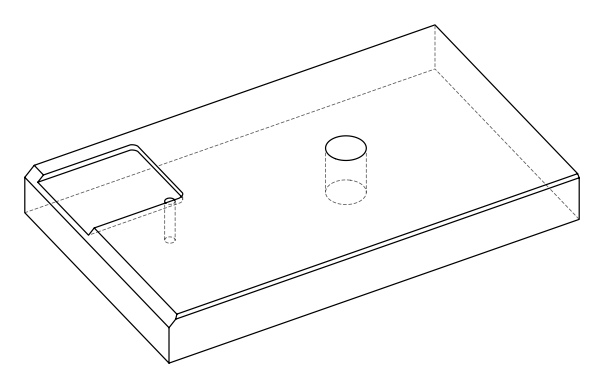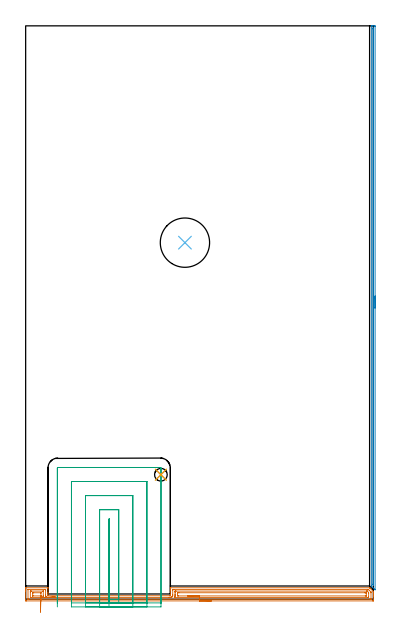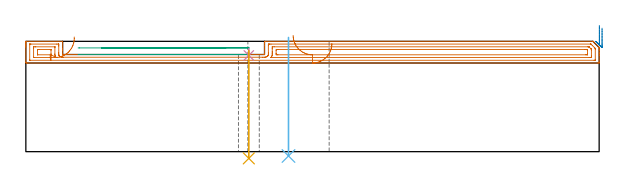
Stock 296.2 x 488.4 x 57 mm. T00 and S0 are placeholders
(PLAN: 6 operations, 4 tool changes, 21.9 min)
(1 AREA_MILL | FG_CHAMFER_SURFACE | UGT0205_001 | 8.3 min | 18579 mm3)
(2 AREA_MILL_1 | FG_CHAMFER_SURFACE_1 | UGT0205_001 | 7.8 min | 2447 mm3)
(3 MILL_SLOT | SLOT_PARTIAL_RECTANGULAR | UGT0201_010 | Follow Part, ap 4, ae 75% | 5.33 min | 79509 mm3)
(4 SPOT_DRILL | STEP1HOLE | NXT0321_9005460120000 | 0.03 min | 1 mm3)
(5 DRILL_THROUGH_HOLE_INTO_CENTER | STEP1HOLE | NXT0301_079 | 0.23 min | 4568 mm3)
(6 INDEXABLE_INSERT_DRILL_THROUGH_HOLE_FROM_SOLID | STEP1HOLE_1 | NXT0302_036 | 0.25 min | 78923 mm3)
(TOOL UGT0205_001 | Chamfer Mill 20 x 3 x 45 deg. | D20 FL50 Z2)
(TOOL UGT0201_010 | End Mill 16 mm | D16 FL22 Z2)
(TOOL NXT0321_9005460120000 | NC Spot Drill, 142deg, 12mm, Carbide, Uncoated | D12 PA142 FL30 Z2)
(TOOL NXT0301_079 | Carbide Drill 10.8mm [860.1-1080-032A1-MM 2214] | D10.8 PA140 FL55 Z2)
(TOOL NXT0302_036 | Index. Insert Drill 42mm [880-D4200L50-05] | D42 PA176 FL210 Z2)
(OP 1 AREA_MILL)
G17 G21 G94 G90
T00 M6
G54
G17 G0 G90 X158.1 Y-1.5 S1061 M3
G43 Z67. H0
Z55.8
G94 G1 X158.062 Z54.928 F250.
X157.948 Z54.064
X157.759 Z53.212
X157.497 Z52.38
X157.163 Z51.574
X156.76 Z50.8
X156.292 Z50.064
X155.76 Z49.372
X155.171 Z48.729
X154.528 Z48.14
X153.836 Z47.608
X153.1 Z47.14
X152.326 Z46.737
X151.52 Z46.403
X150.688 Z46.141
X149.837 Z45.952
X148.972 Z45.838
X148.1 Z45.8
X0.624
X0.266 Y-1.497 Z45.802
X0.01 Y-1.493 Z45.804
X0. Y-1.147 Z46.151
Y6.723 Z54.018
Y7.251 Z54.548
Y7.598 Z54.894
Y8.125 Z55.421
Y8.472 Z55.767
Y9.166 Z56.466
Y9.42 Z56.719
X0.003 Y9.562 Z56.854
X0.01 Y9.697 Z56.989
X0.177 Y9.7 Z57.
X18.947
X18.99 Y9.696 Z56.991
X19. Y9.616 Z56.914
Y5.745 Z53.044
Y4.974 Z52.267
X18.999 Y3.049 Z50.344
Y3.047
Y3.044
X19. Y2.981 Z50.281
Y2.9 Z50.2
X122.897
X122.902 Y2.901 Z50.195
X122.904 Y2.903 Z50.194
X123.008 Y2.9 Z50.199
X123.074
X123.3 Z50.2
Y3.226 Z50.523
Y3.447 Z50.744
Y7.598 Z54.892
Y8.915 Z56.21
Y9.131 Z56.425
Y9.347 Z56.64
X123.303 Y9.528 Z56.821
X123.31 Y9.697 Z56.989
X123.521 Y9.7 Z57.
X292.895
X292.995 Y9.696 Z56.989
X293.06 Y9.642 Z56.938
X293.341 Y9.359 Z56.658
X296.071 Y6.629 Z53.929
X296.19 Y6.5 Z53.795
X296.2 Y6.376 Z53.676
Y5.668 Z52.968
Y4.974 Z52.27
Y3.753 Z51.05
Y3.226 Z50.52
Y2.502 Z49.798
Y-1.147 Z46.151
X296.197 Y-1.414 Z45.884
X296.19 Y-1.492 Z45.805
X296.11 Y-1.499 Z45.799
X295.576 Y-1.5 Z45.8
X148.1
Y-0.086 Z47.214
X2.221 Y-0.085 Z47.215
X2.057 Y-0.082 Z47.218
X2.019 Y-0.079 Z47.221
X2.01 Y-0.077 Z47.223
X2.006 Y-0.065 Z47.235
X2.003 Y-0.033 Z47.267
X2. Y0.13 Z47.43
Y8. Z55.3
X2.002 Y8.135 Z55.435
X2.007 Y8.242 Z55.542
X2.01 Y8.273 Z55.573
X2.02 Y8.279 Z55.579
X2.061 Y8.281 Z55.581
X2.412 Y8.285 Z55.585
X2.603 Y8.286 Z55.586
X16.009
X16.713 Y8.284 Z55.584
X16.907 Y8.282 Z55.582
X16.985 Y8.279 Z55.579
X16.99 Y8.255 Z55.555
X16.997 Y8.194 Z55.494
X16.999 Y7.598 Z54.898
X17. Y7.317 Z54.617
Y3.819 Z51.119
X17.002 Y3.226 Z50.526
X17.005 Y2.939 Z50.239
X17.016 Y2.792 Z50.092
X17.047 Y2.631 Z49.931
X17.101 Y2.479 Z49.779
X17.167 Y2.351 Z49.651
X17.247 Y2.234 Z49.534
X17.358 Y2.105 Z49.405
X17.606 Y1.895 Z49.195
X17.754 Y1.803 Z49.103
X17.944 Y1.708 Z49.008
X18.177 Y1.619 Z48.919
X18.425 Y1.55 Z48.85
X18.5 Y1.537 Z48.837
X18.719 Y1.507 Z48.807
X18.943 Y1.494 Z48.794
X19.394 Y1.486 Z48.786
X122.18
X123.074 Y1.493 Z48.793
X123.511 Y1.501 Z48.801
X123.887 Y1.555 Z48.855
X123.968 Y1.574 Z48.874
X124.306 Y1.686 Z48.986
X124.535 Y1.796 Z49.096
X124.656 Y1.87 Z49.17
X124.861 Y2.027 Z49.327
X125.022 Y2.194 Z49.494
X125.133 Y2.351 Z49.651
X125.244 Y2.598 Z49.898
X125.287 Y2.809 Z50.109
X125.294 Y3.226 Z50.526
X125.299 Y3.672 Z50.972
X125.301 Y7.598 Z54.898
X125.304 Y8.04 Z55.34
X125.31 Y8.191 Z55.491
X125.325 Y8.279 Z55.579
X125.404 Y8.281 Z55.581
X125.755 Y8.284 Z55.584
X125.946 Y8.285 Z55.585
X126.649 Y8.286 Z55.586
X291.649 Y8.285 Z55.585
X291.825 Y8.284 Z55.584
X291.912 Y8.281 Z55.581
X291.952 Y8.279 Z55.579
X292.001 Y8.239 Z55.539
X292.651 Y7.598 Z54.898
X293.788 Y6.461 Z53.761
X294.092 Y6.149 Z53.449
X294.166 Y6.072 Z53.372
X294.19 Y6.03 Z53.33
X294.193 Y5.983 Z53.283
X294.197 Y5.849 Z53.149
X294.2 Y5.446 Z52.746
Y0.2 Z47.5
X294.198 Y0.065 Z47.365
X294.193 Y-0.042 Z47.258
X294.19 Y-0.073 Z47.227
X294.18 Y-0.079 Z47.221
X294.139 Y-0.081 Z47.219
X293.788 Y-0.085 Z47.215
X293.597 Y-0.086 Z47.214
X148.1
Y1.328 Z48.628
X126.8 Y1.329 Z48.629
X126.667 Y1.33 Z48.63
X126.649 Y1.332 Z48.632
X126.641 Y1.334 Z48.634
X126.643 Y1.344 Z48.644
X126.649 Y1.357 Z48.657
X126.704 Y1.423 Z48.723
X126.746 Y1.477 Z48.777
X126.952 Y1.764 Z49.064
X127.054 Y1.955 Z49.255
X127.213 Y2.351 Z49.651
X127.269 Y2.619 Z49.919
X127.291 Y3.226 Z50.526
X127.298 Y3.465 Z50.765
X127.3 Y4.1 Z51.4
Y4.338 Z51.638
Y5.849 Z53.149
Y6.086 Z53.386
X127.305 Y6.723 Z54.023
X127.308 Y6.841 Z54.141
X127.31 Y6.865 Z54.165
X127.342 Y6.867 Z54.167
X127.393 Y6.87 Z54.17
X127.543 Y6.871 Z54.171
X128.285 Y6.872 Z54.172
X290.365 Y6.871 Z54.171
X290.668 Y6.869 Z54.169
X290.869 Y6.865 Z54.165
X290.927 Y6.862 Z54.162
X290.941 Y6.853 Z54.153
X290.969 Y6.828 Z54.128
X291.078 Y6.723 Z54.023
X291.107 Y6.694 Z53.994
X291.952 Y5.849 Z53.149
X292.001 Y5.8 Z53.1
X292.104 Y5.694 Z52.994
X292.153 Y5.641 Z52.941
X292.175 Y5.614 Z52.914
X292.19 Y5.559 Z52.859
X292.197 Y5.169 Z52.469
X292.199 Y4.974 Z52.274
X292.2 Y2.156 Z49.456
X292.196 Y1.477 Z48.777
X292.193 Y1.379 Z48.679
X292.19 Y1.337 Z48.637
X292.146 Y1.334 Z48.634
X292.001 Y1.332 Z48.632
X291.258 Y1.329 Z48.629
X291.107 Y1.328 Z48.628
X148.1
Y2.743 Z50.043
X130.224 Y2.744 Z50.044
X129.821 Y2.745 Z50.045
X129.33 Y2.75 Z50.05
X129.302 Y3.226 Z50.526
X129.301 Y3.255 Z50.555
Y5.003 Z52.303
X129.33 Y5.45 Z52.75
X129.734 Y5.454 Z52.754
X130.224 Y5.456 Z52.756
X130.625 Y5.457 Z52.757
X288.826
X289.319 Y5.456 Z52.756
X289.724 Y5.453 Z52.753
X289.882 Y5.45 Z52.75
X290.004 Y5.34 Z52.64
X290.053 Y5.293 Z52.593
X290.143 Y5.196 Z52.496
X290.19 Y5.141 Z52.441
X290.2 Y4.974 Z52.274
Y3.238 Z50.538
Y3.226 Z50.526
X290.19 Y2.795 Z50.095
X290.187 Y2.749 Z50.049
X290.109 Y2.747 Z50.047
X289.977 Y2.744 Z50.044
X289.812 Y2.743 Z50.043
X289.319
X148.1
X147.228 Z50.081
X146.364 Z50.195
X145.512 Z50.383
X144.68 Z50.646
X143.874 Z50.98
X143.1 Z51.382
X142.364 Z51.851
X141.672 Z52.382
X141.029 Z52.972
X140.44 Z53.615
X139.909 Z54.307
X139.44 Z55.043
X139.037 Z55.816
X138.703 Z56.622
X138.441 Z57.454
X138.252 Z58.306
X138.138 Z59.171
X138.1 Z60.043
G0 Z67.
X24.995 Y1.921
Z59.241
G1 X25.012 Y1.922 Z58.368
X24.952 Y1.918 Z57.498
X24.817 Y1.91 Z56.636
X24.608 Y1.897 Z55.789
X24.325 Y1.879 Z54.964
X23.972 Y1.857 Z54.167
X23.551 Y1.83 Z53.403
X23.065 Y1.8 Z52.679
X22.518 Y1.766 Z52.
X21.915 Y1.728 Z51.372
X21.258 Y1.687 Z50.799
X20.555 Y1.643 Z50.285
X19.809 Y1.596 Z49.835
X19.027 Y1.547 Z49.451
X18.214 Y1.496 Z49.137
X17.378 Y1.443 Z48.896
X16.523 Y1.39 Z48.728
X15.658 Y1.335 Z48.635
X15.617 Y1.333 Z48.633
X15.531 Y1.331 Z48.631
X15.228 Y1.329 Z48.629
X15.076 Y1.328 Z48.628
X4.35 Y1.329 Z48.629
X4.199 Y1.33 Z48.63
X4.049 Y1.334 Z48.634
X4.014 Y1.335 Z48.635
X4.009 Y1.36 Z48.66
X4.004 Y1.412 Z48.712
X4.001 Y1.477 Z48.777
X4. Y6.044 Z53.344
X4.004 Y6.723 Z54.023
X4.007 Y6.82 Z54.12
X4.01 Y6.863 Z54.163
X4.054 Y6.866 Z54.166
X4.199 Y6.868 Z54.168
X4.942 Y6.871 Z54.171
X5.093
X14.774
X14.925 Y6.869 Z54.169
X14.974 Y6.867 Z54.167
X14.985 Y6.866 Z54.166
X14.99 Y6.845 Z54.145
X14.996 Y6.797 Z54.097
X14.999 Y6.723 Z54.023
X15. Y6.65 Z53.95
X15.002 Y3.151 Z50.451
X15.017 Y2.749 Z50.049
X15.086 Y2.351 Z49.651
X15.163 Y2.118 Z49.418
X15.281 Y1.88 Z49.18
X15.398 Y1.69 Z48.99
X15.656 Y1.34 Z48.64
X15.658 Y1.335 Z48.635
X12.997 Y2.761 Z50.061
X12.989 Y2.749 Z50.049
X12.961 Y2.746 Z50.046
X12.902 Y2.744 Z50.044
X12.737 Y2.743 Z50.043
X6.145
X6.094 Y2.744 Z50.044
X6.042 Y2.748 Z50.048
X6.01 Y2.752 Z50.052
X6.008 Y2.798 Z50.098
X6. Y3.213 Z50.513
Y4.962 Z52.262
Y4.974 Z52.274
X6.01 Y5.405 Z52.705
X6.013 Y5.451 Z52.751
X6.091 Y5.453 Z52.753
X6.223 Y5.456 Z52.756
X6.387 Y5.457 Z52.757
X6.881
X12.645 Y5.456 Z52.756
X12.919 Y5.453 Z52.753
X12.977 Y5.45 Z52.75
X12.99 Y5.444 Z52.744
X12.994 Y5.417 Z52.717
X12.998 Y5.356 Z52.656
X13. Y5.109 Z52.409
X13.001 Y3.226 Z50.526
X12.999 Y2.853 Z50.153
X12.997 Y2.761 Z50.061
X12.979 Y2.118 Z49.472
X12.96 Y1.426 Z48.941
X12.939 Y0.69 Z48.472
X12.918 Y-0.083 Z48.069
X12.895 Y-0.889 Z47.736
X12.872 Y-1.721 Z47.473
X12.849 Y-2.572 Z47.285
X12.825 Y-3.437 Z47.171
X12.8 Y-4.308 Z47.133
X12.776 Y-5.179 Z47.171
X12.752 Y-6.044 Z47.285
X12.729 Y-6.895 Z47.474
X12.705 Y-7.727 Z47.737
X12.683 Y-8.533 Z48.071
X12.662 Y-9.306 Z48.474
X12.641 Y-10.041 Z48.943
X12.622 Y-10.733 Z49.474
X12.604 Y-11.376 Z50.063
G0 Z67.
M5
M2
(OP 2 AREA_MILL_1)
G17 G21 G94 G90
T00 M6
G54
G17 G0 G90 X297.7 Y258.2 S1061 M3
G43 Z67. H0
Z63.8
G94 G1 Y258.162 Z62.928 F250.
Y258.048 Z62.064
Y257.859 Z61.212
Y257.597 Z60.38
Y257.263 Z59.574
Y256.86 Z58.8
Y256.392 Z58.064
Y255.86 Z57.372
Y255.271 Z56.729
Y254.628 Z56.14
Y253.936 Z55.609
Y253.2 Z55.14
Y252.426 Z54.737
Y251.62 Z54.403
Y250.788 Z54.141
Y249.936 Z53.952
Y249.072 Z53.838
Y248.2 Z53.8
X297.699 Y8.179 Z53.799
Y8.104
X297.697 Y8.051 Z53.797
X297.693 Y8.031 Z53.798
X297.69 Y8.018 Z53.801
X297.635 Y8.061 Z53.857
X297.558 Y8.14 Z53.938
X297.519 Y8.179 Z53.978
X294.709 Y10.991 Z56.791
X294.542 Y11.16 Z56.953
X294.504 Y11.205 Z56.989
X294.5 Y11.308 Z57.
Y488.221
X294.502 Y488.39 Z56.988
X294.616 Y488.396 Z56.876
X294.736 Y488.4 Z56.763
X294.967 Z56.533
X295.665 Z55.83
X296.884 Z54.613
X297.405 Y488.394 Z54.089
X297.693 Y488.39 Z53.802
X297.697 Y488.073 Z53.801
X297.699 Y487.774
X297.7 Y248.2 Z53.8
X296.286 Z55.214
X296.285 Y12.021 Z55.215
X296.284 Y11.931 Z55.216
X296.282 Y11.888 Z55.218
X296.28 Y11.881 Z55.22
X296.268 Y11.891 Z55.232
X295.957 Y12.202 Z55.543
X295.921 Y12.256 Z55.579
X295.918 Y12.303 Z55.582
X295.916 Y12.402 Z55.584
X295.915 Y12.602 Z55.585
X295.914 Y12.84 Z55.586
Y485.73
X295.916 Y485.986 Z55.584
X295.921 Y486.366 Z55.579
X295.924 Y486.391 Z55.576
X295.939 Y486.394 Z55.561
X295.988 Y486.397 Z55.512
X296.133 Y486.399 Z55.367
X296.254 Y486.393 Z55.246
X296.279 Y486.39 Z55.221
X296.281 Y486.347 Z55.219
X296.284 Y486.243 Z55.216
X296.286 Y485.986 Z55.214
Y485.73
Y248.2
Y247.328 Z55.252
Y246.464 Z55.366
Y245.612 Z55.555
Y244.78 Z55.817
Y243.974 Z56.151
Y243.2 Z56.554
Y242.464 Z57.023
Y241.772 Z57.554
Y241.129 Z58.143
Y240.54 Z58.786
Y240.008 Z59.479
Y239.54 Z60.214
Y239.137 Z60.988
Y238.803 Z61.794
Y238.541 Z62.626
Y238.352 Z63.478
Y238.238 Z64.343
Y238.2 Z65.214
G0 Z67.
M5
M2
(OP 3 MILL_SLOT)
G17 G21 G94 G90
T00 M6
G54
G17 G0 G90 X71. Y-3.2 S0 M3
G43 Z67. H0
Z53.6
G94 G1 Y-0.2 F250.
Y68.2 F500.
X71.3
Y-0.2
X79.3
Y76.2
X63.
Y-0.2
Y-3.2 F250.
X91.3 F500.
Y-0.2 F250.
Y88.2 F500.
X51.
Y-0.2
Y-3.2 F250.
X103.3 F500.
Y-0.2 F250.
Y100.2 F500.
X39.
Y-0.2
Y-3.2 F250.
X115.3 F500.
Y-0.2 F250.
Y111.6 F500.
G3 X114.7 Y112.2 R0.6
G1 X27.6
G3 X27. Y111.6 R0.6
G1 Y-0.2
Y-3.2 F250.
G0 Z67.
X71. Y-6.599
Z50.2
G1 Y-3.599
Y68.2 F500.
X71.3
Y-3.599
X79.3
Y76.2
X63.
Y-3.599
Y-6.599 F250.
X91.3 F500.
Y-3.599 F250.
Y88.2 F500.
X51.
Y-3.599
Y-6.599 F250.
X103.3 F500.
Y-3.599 F250.
Y100.2 F500.
X39.
Y-3.599
Y-6.599 F250.
X115.3 F500.
Y-3.599 F250.
Y111.6 F500.
G3 X114.7 Y112.2 R0.6
G1 X27.6
G3 X27. Y111.6 R0.6
G1 Y-3.599
Y-6.599 F250.
G0 Z67.
M5
M2
(OP 4 SPOT_DRILL)
G17 G21 G94 G90
T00 M6
G54
G17 G0 G90 X115.2 Y106. S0 M3
G43 Z67. H0
G94 G81 G98 Z49.731 F250. R53.2
G80
M5
M2
(OP 5 DRILL_THROUGH_HOLE_INTO_CENTER)
G17 G21 G94 G90
T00 M6
G54
G17 G0 G90 X115.2 Y106. S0 M3
G43 Z67. H1
G94 G73 G98 Z-3.465 F250. Q10.733 R52.2
G80
M5
M2
(OP 6 INDEXABLE_INSERT_DRILL_THROUGH_HOLE_FROM_SOLID)
G17 G21 G94 G90
T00 M6
G54
G17 G0 G90 X135.7 Y303.7 S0 M3
G43 Z67. H1
G94 G81 G98 Z-2.233 F250. R59.
G80
M5
M2
